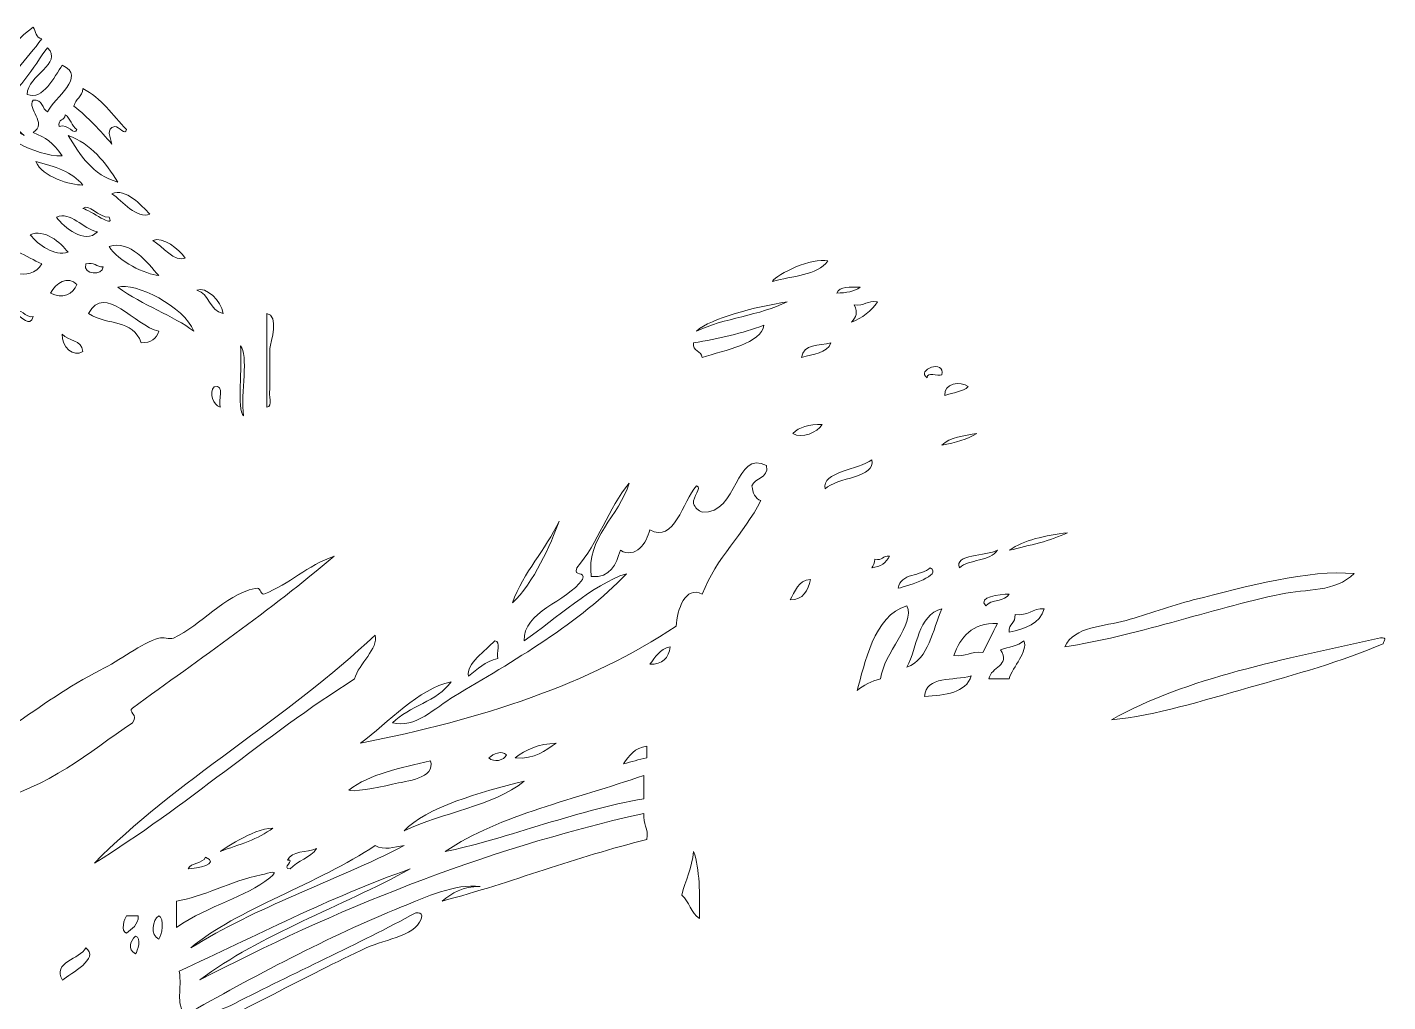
# Model space of a CAD drawing. Header units: inches. Extents: x 0.62 to 5.37, y -5.79 to -0.4.
# Drawn here: x 4.608 to 5.178, y -3.912 to -3.504 of the extents above; entities that cross this region are included whole.
import ezdxf

# ---------------------------------------------------------------- set-up
doc = ezdxf.new("R2010")
doc.units = ezdxf.units.IN
doc.header["$MEASUREMENT"] = 0
doc.layers.add('Layer 1', color=7, linetype='Continuous')

# ---------------------------------------------------------------- blocks, each defined once
blk = doc.blocks.new('block 75')
at = {"layer": 'Layer 1', "lineweight": 0}
blk.add_open_spline([(5.09667, -3.74368), (5.0871, -3.7461), (5.07742, -3.74975), (5.0685, -3.75225), (5.05923, -3.75485), (5.04686, -3.75465), (5.04277, -3.76329), (5.071, -3.7593), (5.10406, -3.74738), (5.13344, -3.74122), (5.144, -3.73902), (5.15635, -3.74051), (5.16406, -3.73264), (5.14538, -3.73079), (5.11891, -3.73804), (5.09667, -3.74368)], degree=3, knots=[0, 0, 0, 0, 1, 1, 1, 2, 2, 2, 3, 3, 3, 4, 4, 4, 5, 5, 5, 5], dxfattribs=at)
blk = doc.blocks.new('block 80')
at = {"layer": 'Layer 1', "lineweight": 0}
blk.add_open_spline([(5.1751, -3.7596), (5.13497, -3.76848), (5.09372, -3.77627), (5.06239, -3.79392), (5.0809, -3.79215), (5.10068, -3.78584), (5.11995, -3.78044), (5.13937, -3.77499), (5.15915, -3.76939), (5.17633, -3.76205), (5.17659, -3.76052), (5.17822, -3.75955), (5.1751, -3.7596)], degree=3, knots=[0, 0, 0, 0, 1, 1, 1, 2, 2, 2, 3, 3, 3, 4, 4, 4, 4], dxfattribs=at)
blk = doc.blocks.new('block 180')
at = {"layer": 'Layer 1', "lineweight": 0}
blk.add_open_spline([(4.73641, -3.72534), (4.7252, -3.72925), (4.71779, -3.73693), (4.70701, -3.74127), (4.70508, -3.74115), (4.70603, -3.73815), (4.70333, -3.73883), (4.68988, -3.74186), (4.68099, -3.75426), (4.66901, -3.75965), (4.66733, -3.76042), (4.66468, -3.75914), (4.66289, -3.75966), (4.65558, -3.76181), (4.64653, -3.76901), (4.63838, -3.77313), (4.61159, -3.78671), (4.59172, -3.80635), (4.56609, -3.81849), (4.5731, -3.82096), (4.58128, -3.82793), (4.58938, -3.82216), (4.58622, -3.8252), (4.59021, -3.82653), (4.59183, -3.82829), (4.61689, -3.8223), (4.63331, -3.80768), (4.65187, -3.7952), (4.65475, -3.7916), (4.64951, -3.79064), (4.65187, -3.78907), (4.68039, -3.76817), (4.70975, -3.7481), (4.73641, -3.72534)], degree=3, knots=[0, 0, 0, 0, 1, 1, 1, 2, 2, 2, 3, 3, 3, 4, 4, 4, 5, 5, 5, 6, 6, 6, 7, 7, 7, 8, 8, 8, 9, 9, 9, 10, 10, 10, 11, 11, 11, 11], dxfattribs=at)
blk = doc.blocks.new('block 384')
at = {"layer": 'Layer 1', "lineweight": 0}
blk.add_open_spline([(4.64572, -3.5685), (4.64044, -3.56029), (4.63471, -3.55254), (4.62488, -3.5489), (4.62998, -3.55727), (4.63514, -3.5656), (4.64572, -3.5685)], degree=3, knots=[0, 0, 0, 0, 1, 1, 1, 2, 2, 2, 2], dxfattribs=at)
blk = doc.blocks.new('block 388')
at = {"layer": 'Layer 1', "lineweight": 0}
blk.add_open_spline([(4.63101, -3.56972), (4.62666, -3.56426), (4.61932, -3.56182), (4.6114, -3.55993), (4.61396, -3.56638), (4.62602, -3.5698), (4.63101, -3.56972)], degree=3, knots=[0, 0, 0, 0, 1, 1, 1, 2, 2, 2, 2], dxfattribs=at)
blk = doc.blocks.new('block 395')
at = {"layer": 'Layer 1', "lineweight": 0}
blk.add_open_spline([(4.65919, -3.58198), (4.65549, -3.57831), (4.64912, -3.57085), (4.64327, -3.5734), (4.64757, -3.57648), (4.65377, -3.5841), (4.65919, -3.58198)], degree=3, knots=[0, 0, 0, 0, 1, 1, 1, 2, 2, 2, 2], dxfattribs=at)
blk = doc.blocks.new('block 400')
at = {"layer": 'Layer 1', "lineweight": 0}
blk.add_open_spline([(4.61998, -3.58321), (4.62305, -3.58746), (4.63197, -3.59483), (4.63714, -3.58933), (4.63108, -3.58814), (4.62593, -3.58054), (4.61998, -3.58321)], degree=3, knots=[0, 0, 0, 0, 1, 1, 1, 2, 2, 2, 2], dxfattribs=at)
blk = doc.blocks.new('block 403')
at = {"layer": 'Layer 1', "lineweight": 0}
blk.add_open_spline([(4.60896, -3.59056), (4.61235, -3.59489), (4.61914, -3.59971), (4.62489, -3.59792), (4.62182, -3.59372), (4.61483, -3.58798), (4.60896, -3.59056)], degree=3, knots=[0, 0, 0, 0, 1, 1, 1, 2, 2, 2, 2], dxfattribs=at)
blk = doc.blocks.new('block 405')
at = {"layer": 'Layer 1', "lineweight": 0}
blk.add_open_spline([(4.6739, -3.60036), (4.67143, -3.59667), (4.66447, -3.59104), (4.66042, -3.593), (4.66425, -3.59535), (4.66983, -3.60233), (4.6739, -3.60036)], degree=3, knots=[0, 0, 0, 0, 1, 1, 1, 2, 2, 2, 2], dxfattribs=at)
blk = doc.blocks.new('block 407')
at = {"layer": 'Layer 1', "lineweight": 0}
blk.add_open_spline([(4.64204, -3.59546), (4.64589, -3.60183), (4.65733, -3.60711), (4.66287, -3.60771), (4.65799, -3.60222), (4.65114, -3.59271), (4.64204, -3.59546)], degree=3, knots=[0, 0, 0, 0, 1, 1, 1, 2, 2, 2, 2], dxfattribs=at)
blk = doc.blocks.new('block 408')
at = {"layer": 'Layer 1', "lineweight": 0}
blk.add_open_spline([(4.59303, -3.59914), (4.59644, -3.60578), (4.60896, -3.61119), (4.61386, -3.60282), (4.60729, -3.60009), (4.60085, -3.59376), (4.59303, -3.59914)], degree=3, knots=[0, 0, 0, 0, 1, 1, 1, 2, 2, 2, 2], dxfattribs=at)
blk = doc.blocks.new('block 409')
at = {"layer": 'Layer 1', "lineweight": 0}
blk.add_open_spline([(4.63959, -3.60404), (4.63671, -3.60406), (4.63598, -3.60193), (4.63224, -3.60281), (4.63089, -3.6076), (4.63954, -3.60772), (4.63959, -3.60404)], degree=3, knots=[0, 0, 0, 0, 1, 1, 1, 2, 2, 2, 2], dxfattribs=at)
blk = doc.blocks.new('block 412')
at = {"layer": 'Layer 1', "lineweight": 0}
blk.add_open_spline([(4.61754, -3.61507), (4.62229, -3.61765), (4.6271, -3.61551), (4.62856, -3.61139), (4.62476, -3.60767), (4.61968, -3.61072), (4.61754, -3.61507)], degree=3, knots=[0, 0, 0, 0, 1, 1, 1, 2, 2, 2, 2], dxfattribs=at)
blk = doc.blocks.new('block 413')
at = {"layer": 'Layer 1', "lineweight": 0}
blk.add_open_spline([(4.64572, -3.61261), (4.6562, -3.62011), (4.66906, -3.62461), (4.67758, -3.63099), (4.67361, -3.6208), (4.65289, -3.6102), (4.64572, -3.61261)], degree=3, knots=[0, 0, 0, 0, 1, 1, 1, 2, 2, 2, 2], dxfattribs=at)
blk = doc.blocks.new('block 414')
at = {"layer": 'Layer 1', "lineweight": 0}
blk.add_open_spline([(4.68984, -3.62363), (4.68919, -3.61812), (4.6826, -3.61211), (4.67881, -3.61383), (4.68425, -3.61534), (4.68412, -3.6224), (4.68984, -3.62363)], degree=3, knots=[0, 0, 0, 0, 1, 1, 1, 2, 2, 2, 2], dxfattribs=at)
blk = doc.blocks.new('block 415')
at = {"layer": 'Layer 1', "lineweight": 0}
blk.add_open_spline([(4.94717, -3.61503), (4.95116, -3.61492), (4.95469, -3.6144), (4.95698, -3.61257), (4.9528, -3.61249), (4.9484, -3.6122), (4.94717, -3.61503)], degree=3, knots=[0, 0, 0, 0, 1, 1, 1, 2, 2, 2, 2], dxfattribs=at)
blk = doc.blocks.new('block 418')
at = {"layer": 'Layer 1', "lineweight": 0}
blk.add_open_spline([(4.63347, -3.62364), (4.64198, -3.62895), (4.65175, -3.62563), (4.65552, -3.6359), (4.65951, -3.6358), (4.66213, -3.63433), (4.66288, -3.63099), (4.65275, -3.62891), (4.64032, -3.61042), (4.63347, -3.62364)], degree=3, knots=[0, 0, 0, 0, 1, 1, 1, 2, 2, 2, 3, 3, 3, 3], dxfattribs=at)
blk = doc.blocks.new('block 421')
at = {"layer": 'Layer 1', "lineweight": 0}
blk.add_open_spline([(4.9545, -3.61994), (4.95605, -3.62366), (4.95545, -3.6247), (4.95329, -3.62728), (4.95801, -3.62546), (4.96163, -3.62256), (4.96431, -3.6187), (4.95978, -3.61784), (4.95907, -3.62081), (4.9545, -3.61994)], degree=3, knots=[0, 0, 0, 0, 1, 1, 1, 2, 2, 2, 3, 3, 3, 3], dxfattribs=at)
blk = doc.blocks.new('block 422')
at = {"layer": 'Layer 1', "lineweight": 0}
blk.add_open_spline([(4.61019, -3.62487), (4.60705, -3.62581), (4.60455, -3.62008), (4.60283, -3.62364), (4.60524, -3.62468), (4.60896, -3.62973), (4.61019, -3.62487)], degree=3, knots=[0, 0, 0, 0, 1, 1, 1, 2, 2, 2, 2], dxfattribs=at)
blk = doc.blocks.new('block 424')
at = {"layer": 'Layer 1', "lineweight": 0}
blk.add_open_spline([(4.70822, -3.6555), (4.70822, -3.65795), (4.70822, -3.66039), (4.70822, -3.66285), (4.71092, -3.66269), (4.70874, -3.65766), (4.70944, -3.6555), (4.70944, -3.64978), (4.70944, -3.64406), (4.70944, -3.63833), (4.71001, -3.63542), (4.71336, -3.62433), (4.70822, -3.62363), (4.70822, -3.63426), (4.70822, -3.64488), (4.70822, -3.6555)], degree=3, knots=[0, 0, 0, 0, 1, 1, 1, 2, 2, 2, 3, 3, 3, 4, 4, 4, 5, 5, 5, 5], dxfattribs=at)
blk = doc.blocks.new('block 428')
at = {"layer": 'Layer 1', "lineweight": 0}
blk.add_open_spline([(4.63102, -3.63957), (4.63082, -3.63446), (4.62467, -3.6353), (4.62244, -3.63222), (4.62201, -3.6377), (4.62728, -3.64213), (4.63102, -3.63957)], degree=3, knots=[0, 0, 0, 0, 1, 1, 1, 2, 2, 2, 2], dxfattribs=at)
blk = doc.blocks.new('block 431')
at = {"layer": 'Layer 1', "lineweight": 0}
blk.add_open_spline([(4.93245, -3.64199), (4.93726, -3.64067), (4.9431, -3.64039), (4.94472, -3.63587), (4.93987, -3.63715), (4.93293, -3.63633), (4.93245, -3.64199)], degree=3, knots=[0, 0, 0, 0, 1, 1, 1, 2, 2, 2, 2], dxfattribs=at)
blk = doc.blocks.new('block 433')
at = {"layer": 'Layer 1', "lineweight": 0}
blk.add_open_spline([(4.69841, -3.66653), (4.69718, -3.65702), (4.70067, -3.64091), (4.69718, -3.63712), (4.69791, -3.6458), (4.69568, -3.66392), (4.69841, -3.66653)], degree=3, knots=[0, 0, 0, 0, 1, 1, 1, 2, 2, 2, 2], dxfattribs=at)
blk = doc.blocks.new('block 440')
at = {"layer": 'Layer 1', "lineweight": 0}
blk.add_open_spline([(4.98515, -3.65056), (4.98493, -3.64791), (4.9895, -3.65001), (4.99129, -3.64934), (4.99286, -3.64255), (4.98004, -3.6472), (4.98515, -3.65056)], degree=3, knots=[0, 0, 0, 0, 1, 1, 1, 2, 2, 2, 2], dxfattribs=at)
blk = doc.blocks.new('block 445')
at = {"layer": 'Layer 1', "lineweight": 0}
blk.add_open_spline([(4.9925, -3.65792), (4.99593, -3.65683), (4.99996, -3.65639), (5.00233, -3.65424), (4.99914, -3.65168), (4.99187, -3.65287), (4.9925, -3.65792)], degree=3, knots=[0, 0, 0, 0, 1, 1, 1, 2, 2, 2, 2], dxfattribs=at)
blk = doc.blocks.new('block 446')
at = {"layer": 'Layer 1', "lineweight": 0}
blk.add_open_spline([(4.68861, -3.66285), (4.68771, -3.66007), (4.69082, -3.65329), (4.68616, -3.65427), (4.68365, -3.65693), (4.68574, -3.66189), (4.68861, -3.66285)], degree=3, knots=[0, 0, 0, 0, 1, 1, 1, 2, 2, 2, 2], dxfattribs=at)
blk = doc.blocks.new('block 455')
at = {"layer": 'Layer 1', "lineweight": 0}
blk.add_open_spline([(4.92877, -3.67385), (4.93248, -3.67635), (4.93918, -3.67339), (4.94103, -3.67017), (4.93554, -3.66998), (4.9314, -3.67117), (4.92877, -3.67385)], degree=3, knots=[0, 0, 0, 0, 1, 1, 1, 2, 2, 2, 2], dxfattribs=at)
blk = doc.blocks.new('block 463')
at = {"layer": 'Layer 1', "lineweight": 0}
blk.add_open_spline([(4.94227, -3.69714), (4.94711, -3.69215), (4.96382, -3.69257), (4.96188, -3.68488), (4.9564, -3.68923), (4.94065, -3.68978), (4.94227, -3.69714)], degree=3, knots=[0, 0, 0, 0, 1, 1, 1, 2, 2, 2, 2], dxfattribs=at)
blk = doc.blocks.new('block 478')
at = {"layer": 'Layer 1', "lineweight": 0}
blk.add_open_spline([(5.01947, -3.72286), (5.02802, -3.72077), (5.03682, -3.71896), (5.04397, -3.7155), (5.03453, -3.71669), (5.02572, -3.71849), (5.01947, -3.72286)], degree=3, knots=[0, 0, 0, 0, 1, 1, 1, 2, 2, 2, 2], dxfattribs=at)
blk = doc.blocks.new('block 483')
at = {"layer": 'Layer 1', "lineweight": 0}
blk.add_open_spline([(4.99865, -3.73021), (5.00268, -3.72649), (5.01154, -3.72759), (5.01455, -3.72286), (5.00988, -3.72516), (4.99596, -3.72464), (4.99865, -3.73021)], degree=3, knots=[0, 0, 0, 0, 1, 1, 1, 2, 2, 2, 2], dxfattribs=at)
blk = doc.blocks.new('block 485')
at = {"layer": 'Layer 1', "lineweight": 0}
blk.add_open_spline([(4.96309, -3.72654), (4.96315, -3.72822), (4.96253, -3.72922), (4.96188, -3.73021), (4.96552, -3.72976), (4.96792, -3.72809), (4.96923, -3.72531), (4.9663, -3.72482), (4.96658, -3.72755), (4.96309, -3.72654)], degree=3, knots=[0, 0, 0, 0, 1, 1, 1, 2, 2, 2, 3, 3, 3, 3], dxfattribs=at)
blk = doc.blocks.new('block 489')
at = {"layer": 'Layer 1', "lineweight": 0}
blk.add_open_spline([(4.97292, -3.7388), (4.97772, -3.73758), (4.99149, -3.7333), (4.98639, -3.73021), (4.98268, -3.73385), (4.97378, -3.7323), (4.97292, -3.7388)], degree=3, knots=[0, 0, 0, 0, 1, 1, 1, 2, 2, 2, 2], dxfattribs=at)
blk = doc.blocks.new('block 492')
at = {"layer": 'Layer 1', "lineweight": 0}
blk.add_open_spline([(4.92757, -3.7437), (4.93331, -3.74371), (4.93499, -3.73967), (4.93615, -3.73511), (4.93074, -3.73543), (4.92977, -3.74018), (4.92757, -3.7437)], degree=3, knots=[0, 0, 0, 0, 1, 1, 1, 2, 2, 2, 2], dxfattribs=at)
blk = doc.blocks.new('block 494')
at = {"layer": 'Layer 1', "lineweight": 0}
blk.add_open_spline([(5.00966, -3.74614), (5.01175, -3.74332), (5.01785, -3.74451), (5.01947, -3.74123), (5.01548, -3.74138), (5.00598, -3.74237), (5.00966, -3.74614)], degree=3, knots=[0, 0, 0, 0, 1, 1, 1, 2, 2, 2, 2], dxfattribs=at)
blk = doc.blocks.new('block 499')
at = {"layer": 'Layer 1', "lineweight": 0}
blk.add_open_spline([(4.96557, -3.77678), (4.96691, -3.76576), (4.98012, -3.7539), (4.9766, -3.74615), (4.96266, -3.75018), (4.95876, -3.77079), (4.95577, -3.78168), (4.95833, -3.77934), (4.96163, -3.77773), (4.96557, -3.77678)], degree=3, knots=[0, 0, 0, 0, 1, 1, 1, 2, 2, 2, 3, 3, 3, 3], dxfattribs=at)
blk = doc.blocks.new('block 501')
at = {"layer": 'Layer 1', "lineweight": 0}
blk.add_open_spline([(4.97661, -3.77188), (4.986, -3.76824), (4.98717, -3.75631), (4.9913, -3.74737), (4.98102, -3.75017), (4.98107, -3.76328), (4.97661, -3.77188)], degree=3, knots=[0, 0, 0, 0, 1, 1, 1, 2, 2, 2, 2], dxfattribs=at)
blk = doc.blocks.new('block 502')
at = {"layer": 'Layer 1', "lineweight": 0}
blk.add_open_spline([(5.02193, -3.74982), (5.02225, -3.75341), (5.01917, -3.75358), (5.01947, -3.75717), (5.02613, -3.75565), (5.03242, -3.75379), (5.03419, -3.74737), (5.02897, -3.74707), (5.02757, -3.75057), (5.02193, -3.74982)], degree=3, knots=[0, 0, 0, 0, 1, 1, 1, 2, 2, 2, 3, 3, 3, 3], dxfattribs=at)
blk = doc.blocks.new('block 504')
at = {"layer": 'Layer 1', "lineweight": 0}
blk.add_open_spline([(4.9962, -3.76697), (5.00154, -3.76783), (5.00309, -3.76488), (5.00846, -3.76574), (5.01049, -3.76165), (5.01253, -3.75759), (5.01456, -3.75349), (5.0038, -3.75334), (4.99908, -3.75923), (4.9962, -3.76697)], degree=3, knots=[0, 0, 0, 0, 1, 1, 1, 2, 2, 2, 3, 3, 3, 3], dxfattribs=at)
blk = doc.blocks.new('block 508')
at = {"layer": 'Layer 1', "lineweight": 0}
blk.add_open_spline([(5.01579, -3.76453), (5.02025, -3.77153), (5.01182, -3.77157), (5.01092, -3.77677), (5.01376, -3.77677), (5.01663, -3.77677), (5.01947, -3.77677), (5.0209, -3.77161), (5.02758, -3.76532), (5.02561, -3.76084), (5.02327, -3.76299), (5.01919, -3.76344), (5.01579, -3.76453)], degree=3, knots=[0, 0, 0, 0, 1, 1, 1, 2, 2, 2, 3, 3, 3, 4, 4, 4, 4], dxfattribs=at)
blk = doc.blocks.new('block 509')
at = {"layer": 'Layer 1', "lineweight": 0}
blk.add_open_spline([(4.86874, -3.77066), (4.87415, -3.77076), (4.87678, -3.76806), (4.87732, -3.76331), (4.87283, -3.76412), (4.87124, -3.76782), (4.86874, -3.77066)], degree=3, knots=[0, 0, 0, 0, 1, 1, 1, 2, 2, 2, 2], dxfattribs=at)
blk = doc.blocks.new('block 518')
at = {"layer": 'Layer 1', "lineweight": 0}
blk.add_open_spline([(4.98394, -3.78413), (4.99277, -3.78357), (5.00126, -3.78265), (5.00355, -3.77555), (4.99626, -3.77766), (4.98452, -3.77532), (4.98394, -3.78413)], degree=3, knots=[0, 0, 0, 0, 1, 1, 1, 2, 2, 2, 2], dxfattribs=at)
blk = doc.blocks.new('block 527')
at = {"layer": 'Layer 1', "lineweight": 0}
blk.add_open_spline([(4.81239, -3.80989), (4.82084, -3.81058), (4.82481, -3.80677), (4.82955, -3.80374), (4.82212, -3.8041), (4.81661, -3.80635), (4.81239, -3.80989)], degree=3, knots=[0, 0, 0, 0, 1, 1, 1, 2, 2, 2, 2], dxfattribs=at)
blk = doc.blocks.new('block 529')
at = {"layer": 'Layer 1', "lineweight": 0}
blk.add_open_spline([(4.85773, -3.81233), (4.86118, -3.81168), (4.86409, -3.81052), (4.86754, -3.80988), (4.86754, -3.80824), (4.86754, -3.80661), (4.86754, -3.80497), (4.86249, -3.80564), (4.86014, -3.809), (4.85773, -3.81233)], degree=3, knots=[0, 0, 0, 0, 1, 1, 1, 2, 2, 2, 3, 3, 3, 3], dxfattribs=at)
blk = doc.blocks.new('block 530')
at = {"layer": 'Layer 1', "lineweight": 0}
blk.add_open_spline([(4.80135, -3.80989), (4.80334, -3.81197), (4.80768, -3.811), (4.80871, -3.80865), (4.80682, -3.80664), (4.803, -3.80814), (4.80135, -3.80989)], degree=3, knots=[0, 0, 0, 0, 1, 1, 1, 2, 2, 2, 2], dxfattribs=at)
blk = doc.blocks.new('block 540')
at = {"layer": 'Layer 1', "lineweight": 0}
blk.add_open_spline([(4.76828, -3.85645), (4.73389, -3.86861), (4.70341, -3.88471), (4.67148, -3.89934), (4.67274, -3.9071), (4.66979, -3.91221), (4.67394, -3.91773), (4.70158, -3.9021), (4.73455, -3.88451), (4.76461, -3.87238), (4.7749, -3.86823), (4.78709, -3.86255), (4.7977, -3.8638), (4.79032, -3.86377), (4.78575, -3.86656), (4.78177, -3.86994), (4.81109, -3.86209), (4.83764, -3.85146), (4.86754, -3.84418), (4.86849, -3.83914), (4.86566, -3.8379), (4.86631, -3.83315), (4.79662, -3.84885), (4.73628, -3.87388), (4.68006, -3.90302), (4.70575, -3.88379), (4.73928, -3.87239), (4.76828, -3.85645)], degree=3, knots=[0, 0, 0, 0, 1, 1, 1, 2, 2, 2, 3, 3, 3, 4, 4, 4, 5, 5, 5, 6, 6, 6, 7, 7, 7, 8, 8, 8, 9, 9, 9, 9], dxfattribs=at)
blk = doc.blocks.new('block 544')
at = {"layer": 'Layer 1', "lineweight": 0}
blk.add_open_spline([(4.71682, -3.85279), (4.72064, -3.85241), (4.71371, -3.85631), (4.71804, -3.85646), (4.72102, -3.85289), (4.72653, -3.85187), (4.72906, -3.84788), (4.72504, -3.84956), (4.7186, -3.84884), (4.71682, -3.85279)], degree=3, knots=[0, 0, 0, 0, 1, 1, 1, 2, 2, 2, 3, 3, 3, 3], dxfattribs=at)
blk = doc.blocks.new('block 546')
at = {"layer": 'Layer 1', "lineweight": 0}
blk.add_open_spline([(4.88224, -3.86746), (4.88532, -3.8701), (4.8861, -3.87503), (4.88959, -3.87727), (4.8897, -3.86697), (4.88983, -3.85664), (4.88715, -3.84909), (4.88651, -3.85622), (4.88366, -3.86112), (4.88224, -3.86746)], degree=3, knots=[0, 0, 0, 0, 1, 1, 1, 2, 2, 2, 3, 3, 3, 3], dxfattribs=at)
blk = doc.blocks.new('block 548')
at = {"layer": 'Layer 1', "lineweight": 0}
blk.add_open_spline([(4.67515, -3.85646), (4.67895, -3.85625), (4.68874, -3.85433), (4.68251, -3.85156), (4.68117, -3.85432), (4.67649, -3.85371), (4.67515, -3.85646)], degree=3, knots=[0, 0, 0, 0, 1, 1, 1, 2, 2, 2, 2], dxfattribs=at)
blk = doc.blocks.new('block 555')
at = {"layer": 'Layer 1', "lineweight": 0}
blk.add_open_spline([(4.77073, -3.87483), (4.74692, -3.88769), (4.71868, -3.90055), (4.69477, -3.91283), (4.68727, -3.91667), (4.67619, -3.91879), (4.67271, -3.92753), (4.69589, -3.9177), (4.72536, -3.90084), (4.7499, -3.88954), (4.75807, -3.88578), (4.77225, -3.88427), (4.77319, -3.87605), (4.77292, -3.8751), (4.77217, -3.87463), (4.77073, -3.87483)], degree=3, knots=[0, 0, 0, 0, 1, 1, 1, 2, 2, 2, 3, 3, 3, 4, 4, 4, 5, 5, 5, 5], dxfattribs=at)
blk = doc.blocks.new('block 556')
at = {"layer": 'Layer 1', "lineweight": 0}
blk.add_open_spline([(4.64943, -3.88343), (4.65147, -3.88138), (4.65439, -3.88021), (4.65432, -3.87606), (4.65269, -3.87607), (4.65106, -3.87607), (4.64943, -3.87607), (4.64847, -3.87692), (4.6467, -3.88291), (4.64943, -3.88343)], degree=3, knots=[0, 0, 0, 0, 1, 1, 1, 2, 2, 2, 3, 3, 3, 3], dxfattribs=at)
blk = doc.blocks.new('block 557')
at = {"layer": 'Layer 1', "lineweight": 0}
blk.add_open_spline([(4.6629, -3.88587), (4.6642, -3.88459), (4.66544, -3.87712), (4.6629, -3.87606), (4.6602, -3.87792), (4.65929, -3.88417), (4.6629, -3.88587)], degree=3, knots=[0, 0, 0, 0, 1, 1, 1, 2, 2, 2, 2], dxfattribs=at)
blk = doc.blocks.new('block 559')
at = {"layer": 'Layer 1', "lineweight": 0}
blk.add_open_spline([(4.6531, -3.892), (4.65406, -3.89115), (4.65583, -3.88516), (4.6531, -3.88464), (4.6509, -3.88671), (4.64968, -3.89016), (4.6531, -3.892)], degree=3, knots=[0, 0, 0, 0, 1, 1, 1, 2, 2, 2, 2], dxfattribs=at)
blk = doc.blocks.new('block 561')
at = {"layer": 'Layer 1', "lineweight": 0}
blk.add_open_spline([(4.62247, -3.90303), (4.62607, -3.90022), (4.63832, -3.89394), (4.63227, -3.88955), (4.62996, -3.89422), (4.61796, -3.89563), (4.62247, -3.90303)], degree=3, knots=[0, 0, 0, 0, 1, 1, 1, 2, 2, 2, 2], dxfattribs=at)
blk = doc.blocks.new('block 738')
at = {"layer": 'Layer 1', "lineweight": 0}
blk.add_open_spline([(4.62243, -3.55748), (4.61851, -3.55174), (4.61556, -3.54988), (4.61018, -3.54767), (4.61642, -3.54374), (4.60748, -3.53778), (4.61018, -3.5342), (4.61437, -3.53368), (4.61386, -3.53787), (4.6163, -3.53909), (4.61916, -3.5329), (4.63282, -3.52433), (4.62243, -3.51948), (4.61906, -3.52431), (4.61447, -3.53439), (4.60772, -3.53174), (4.60779, -3.52353), (4.62294, -3.51909), (4.6163, -3.51214), (4.61038, -3.51971), (4.60363, -3.53296), (4.59547, -3.5342), (4.59992, -3.52393), (4.60765, -3.51697), (4.61385, -3.50846), (4.61133, -3.50812), (4.6114, -3.50519), (4.61018, -3.50357), (4.59969, -3.51145), (4.59218, -3.52233), (4.58444, -3.53297), (4.59327, -3.5368), (4.5996, -3.54314), (4.6065, -3.5489), (4.60144, -3.54618), (4.59239, -3.54098), (4.58812, -3.54155), (4.59703, -3.54857), (4.61031, -3.55774), (4.62243, -3.55748)], degree=3, knots=[0, 0, 0, 0, 1, 1, 1, 2, 2, 2, 3, 3, 3, 4, 4, 4, 5, 5, 5, 6, 6, 6, 7, 7, 7, 8, 8, 8, 9, 9, 9, 10, 10, 10, 11, 11, 11, 12, 12, 12, 13, 13, 13, 13], dxfattribs=at)
blk = doc.blocks.new('block 741')
at = {"layer": 'Layer 1', "lineweight": 0}
blk.add_open_spline([(4.64939, -3.54645), (4.64347, -3.5405), (4.63893, -3.53321), (4.631, -3.5293), (4.63099, -3.53294), (4.62782, -3.53346), (4.62733, -3.53664), (4.63325, -3.54134), (4.63834, -3.54689), (4.64326, -3.55257), (4.64273, -3.54984), (4.64045, -3.54592), (4.64449, -3.54522), (4.64611, -3.54504), (4.64905, -3.54933), (4.64939, -3.54645)], degree=3, knots=[0, 0, 0, 0, 1, 1, 1, 2, 2, 2, 3, 3, 3, 4, 4, 4, 5, 5, 5, 5], dxfattribs=at)
blk = doc.blocks.new('block 743')
at = {"layer": 'Layer 1', "lineweight": 0}
blk.add_open_spline([(4.62855, -3.54645), (4.62625, -3.54507), (4.62595, -3.54169), (4.62365, -3.54032), (4.62364, -3.54276), (4.62031, -3.54188), (4.62119, -3.54522), (4.62494, -3.54367), (4.62745, -3.54941), (4.62855, -3.54645)], degree=3, knots=[0, 0, 0, 0, 1, 1, 1, 2, 2, 2, 3, 3, 3, 3], dxfattribs=at)
blk = doc.blocks.new('block 749')
at = {"layer": 'Layer 1', "lineweight": 0}
blk.add_open_spline([(4.64203, -3.58321), (4.63773, -3.58338), (4.63329, -3.57732), (4.63101, -3.57953), (4.6342, -3.58025), (4.64469, -3.58832), (4.64203, -3.58321)], degree=3, knots=[0, 0, 0, 0, 1, 1, 1, 2, 2, 2, 2], dxfattribs=at)
blk = doc.blocks.new('block 753')
at = {"layer": 'Layer 1', "lineweight": 0}
blk.add_open_spline([(4.92019, -3.61013), (4.92853, -3.60784), (4.93896, -3.60764), (4.94348, -3.60156), (4.93678, -3.59997), (4.92219, -3.60703), (4.92019, -3.61013)], degree=3, knots=[0, 0, 0, 0, 1, 1, 1, 2, 2, 2, 2], dxfattribs=at)
blk = doc.blocks.new('block 754')
at = {"layer": 'Layer 1', "lineweight": 0}
blk.add_open_spline([(4.88836, -3.63097), (4.89969, -3.62557), (4.91521, -3.62435), (4.92633, -3.6187), (4.91264, -3.62094), (4.89465, -3.62542), (4.88836, -3.63097)], degree=3, knots=[0, 0, 0, 0, 1, 1, 1, 2, 2, 2, 2], dxfattribs=at)
blk = doc.blocks.new('block 756')
at = {"layer": 'Layer 1', "lineweight": 0}
blk.add_open_spline([(4.88713, -3.63587), (4.88655, -3.63972), (4.89043, -3.63911), (4.89079, -3.64199), (4.90008, -3.639), (4.91592, -3.63609), (4.91655, -3.62852), (4.90756, -3.6318), (4.89773, -3.63424), (4.88713, -3.63587)], degree=3, knots=[0, 0, 0, 0, 1, 1, 1, 2, 2, 2, 3, 3, 3, 3], dxfattribs=at)
blk = doc.blocks.new('block 760')
at = {"layer": 'Layer 1', "lineweight": 0}
blk.add_open_spline([(4.99129, -3.67874), (4.99696, -3.67788), (5.00188, -3.67627), (5.00597, -3.67384), (5.0005, -3.67488), (4.99455, -3.67549), (4.99129, -3.67874)], degree=3, knots=[0, 0, 0, 0, 1, 1, 1, 2, 2, 2, 2], dxfattribs=at)
blk = doc.blocks.new('block 763')
at = {"layer": 'Layer 1', "lineweight": 0}
blk.add_open_spline([(4.86873, -3.7143), (4.86768, -3.71973), (4.86274, -3.72656), (4.85649, -3.72288), (4.85447, -3.72862), (4.85257, -3.73447), (4.84425, -3.7339), (4.84189, -3.7178), (4.8561, -3.70836), (4.86015, -3.69469), (4.8514, -3.70511), (4.84712, -3.72004), (4.83812, -3.73022), (4.83661, -3.7342), (4.84207, -3.73116), (4.84058, -3.73512), (4.83396, -3.74449), (4.81562, -3.74856), (4.81606, -3.76087), (4.82954, -3.75147), (4.84475, -3.73728), (4.85895, -3.73267), (4.8398, -3.75321), (4.81104, -3.76964), (4.78665, -3.78415), (4.77889, -3.78877), (4.77029, -3.79784), (4.76092, -3.79518), (4.76777, -3.78814), (4.7798, -3.78628), (4.78543, -3.77803), (4.77184, -3.78082), (4.75919, -3.79503), (4.74745, -3.80375), (4.79802, -3.79388), (4.84352, -3.77891), (4.87979, -3.75473), (4.88035, -3.74766), (4.88348, -3.73758), (4.8908, -3.74125), (4.89658, -3.72578), (4.90828, -3.71623), (4.91531, -3.70204), (4.91289, -3.70119), (4.91203, -3.69877), (4.91162, -3.6959), (4.9128, -3.69218), (4.91862, -3.69309), (4.91776, -3.68734), (4.90442, -3.68039), (4.90589, -3.70762), (4.8908, -3.70695), (4.88906, -3.70625), (4.88781, -3.70503), (4.88714, -3.70327), (4.8866, -3.70054), (4.89091, -3.69662), (4.88836, -3.69591), (4.88255, -3.70234), (4.87912, -3.72012), (4.86873, -3.7143)], degree=3, knots=[0, 0, 0, 0, 1, 1, 1, 2, 2, 2, 3, 3, 3, 4, 4, 4, 5, 5, 5, 6, 6, 6, 7, 7, 7, 8, 8, 8, 9, 9, 9, 10, 10, 10, 11, 11, 11, 12, 12, 12, 13, 13, 13, 14, 14, 14, 15, 15, 15, 16, 16, 16, 17, 17, 17, 18, 18, 18, 19, 19, 19, 20, 20, 20, 20], dxfattribs=at)
blk = doc.blocks.new('block 765')
at = {"layer": 'Layer 1', "lineweight": 0}
blk.add_open_spline([(4.81116, -3.74494), (4.82002, -3.73665), (4.8274, -3.72034), (4.83075, -3.71062), (4.825, -3.72283), (4.81602, -3.73182), (4.81116, -3.74494)], degree=3, knots=[0, 0, 0, 0, 1, 1, 1, 2, 2, 2, 2], dxfattribs=at)
blk = doc.blocks.new('block 772')
at = {"layer": 'Layer 1', "lineweight": 0}
blk.add_open_spline([(4.63594, -3.85401), (4.67434, -3.83033), (4.70694, -3.80084), (4.74499, -3.7768), (4.74669, -3.77032), (4.75519, -3.76415), (4.75356, -3.75843), (4.71767, -3.79277), (4.66853, -3.82043), (4.63594, -3.85401)], degree=3, knots=[0, 0, 0, 0, 1, 1, 1, 2, 2, 2, 3, 3, 3, 3], dxfattribs=at)
blk = doc.blocks.new('block 773')
at = {"layer": 'Layer 1', "lineweight": 0}
blk.add_open_spline([(4.79279, -3.77557), (4.79655, -3.7728), (4.79966, -3.76938), (4.80502, -3.76822), (4.80433, -3.76606), (4.80651, -3.76102), (4.80381, -3.76087), (4.7999, -3.76475), (4.79159, -3.77067), (4.79279, -3.77557)], degree=3, knots=[0, 0, 0, 0, 1, 1, 1, 2, 2, 2, 3, 3, 3, 3], dxfattribs=at)
blk = doc.blocks.new('block 781')
at = {"layer": 'Layer 1', "lineweight": 0}
blk.add_open_spline([(4.74255, -3.82337), (4.74407, -3.82439), (4.75346, -3.82259), (4.76093, -3.82092), (4.76696, -3.81955), (4.77887, -3.81861), (4.77686, -3.81111), (4.76424, -3.81402), (4.75139, -3.81669), (4.74255, -3.82337)], degree=3, knots=[0, 0, 0, 0, 1, 1, 1, 2, 2, 2, 3, 3, 3, 3], dxfattribs=at)
blk = doc.blocks.new('block 782')
at = {"layer": 'Layer 1', "lineweight": 0}
blk.add_open_spline([(4.78298, -3.8491), (4.80438, -3.84515), (4.8377, -3.83194), (4.86631, -3.82703), (4.86631, -3.82376), (4.86631, -3.8205), (4.86631, -3.81723), (4.83789, -3.82722), (4.80601, -3.83373), (4.78298, -3.8491)], degree=3, knots=[0, 0, 0, 0, 1, 1, 1, 2, 2, 2, 3, 3, 3, 3], dxfattribs=at)
blk = doc.blocks.new('block 783')
at = {"layer": 'Layer 1', "lineweight": 0}
blk.add_open_spline([(4.76582, -3.84052), (4.78168, -3.83267), (4.80304, -3.83035), (4.81607, -3.81968), (4.7978, -3.82428), (4.77469, -3.83059), (4.76582, -3.84052)], degree=3, knots=[0, 0, 0, 0, 1, 1, 1, 2, 2, 2, 2], dxfattribs=at)
blk = doc.blocks.new('block 784')
at = {"layer": 'Layer 1', "lineweight": 0}
blk.add_open_spline([(4.68863, -3.84911), (4.69647, -3.84632), (4.70476, -3.84401), (4.71068, -3.8393), (4.70192, -3.8397), (4.68937, -3.84879), (4.68863, -3.84911)], degree=3, knots=[0, 0, 0, 0, 1, 1, 1, 2, 2, 2, 2], dxfattribs=at)
blk = doc.blocks.new('block 785')
at = {"layer": 'Layer 1', "lineweight": 0}
blk.add_open_spline([(4.75357, -3.84665), (4.73023, -3.86252), (4.69535, -3.87338), (4.67638, -3.88955), (4.70342, -3.87248), (4.7367, -3.86163), (4.76583, -3.84665), (4.76141, -3.84737), (4.75761, -3.84871), (4.75357, -3.84665)], degree=3, knots=[0, 0, 0, 0, 1, 1, 1, 2, 2, 2, 3, 3, 3, 3], dxfattribs=at)
blk = doc.blocks.new('block 789')
at = {"layer": 'Layer 1', "lineweight": 0}
blk.add_open_spline([(4.70946, -3.86013), (4.71397, -3.85649), (4.70942, -3.85816), (4.70579, -3.8589), (4.69336, -3.86147), (4.6811, -3.86834), (4.67026, -3.86995), (4.67026, -3.87361), (4.67026, -3.87729), (4.67026, -3.88097), (4.68458, -3.87124), (4.69886, -3.86871), (4.70946, -3.86013)], degree=3, knots=[0, 0, 0, 0, 1, 1, 1, 2, 2, 2, 3, 3, 3, 4, 4, 4, 4], dxfattribs=at)
blk = doc.blocks.new('block 25')
at = {"layer": 'Layer 1'}
for name in ['block 738', 'block 741', 'block 743', 'block 384', 'block 388', 'block 395', 'block 400', 'block 749', 'block 403', 'block 408', 'block 407', 'block 405', 'block 409', 'block 753', 'block 412', 'block 418', 'block 413', 'block 414', 'block 415', 'block 422', 'block 754', 'block 421', 'block 424', 'block 428', 'block 756', 'block 433', 'block 431', 'block 440', 'block 446', 'block 445', 'block 455', 'block 760', 'block 763', 'block 463', 'block 765', 'block 478', 'block 485', 'block 483', 'block 180', 'block 489', 'block 75', 'block 492', 'block 494', 'block 499', 'block 501', 'block 502', 'block 504', 'block 772', 'block 80', 'block 773', 'block 509', 'block 508', 'block 518', 'block 527', 'block 529', 'block 530', 'block 781', 'block 783', 'block 782', 'block 540', 'block 784', 'block 785', 'block 544', 'block 546', 'block 789', 'block 548', 'block 556', 'block 557', 'block 555', 'block 559', 'block 561']:
    blk.add_blockref(name, (0, 0), dxfattribs=at)

msp = doc.modelspace()

# ---------------------------------------------------------------- block references
at = {"layer": 'Layer 1'}
msp.add_blockref('block 25', (0, 0), dxfattribs=at)

doc.saveas('drawing.dxf')
